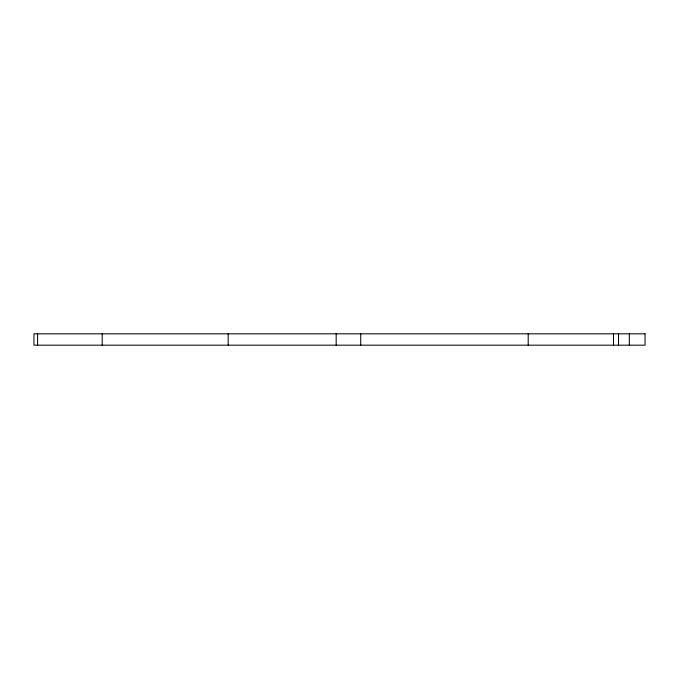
<?xml version="1.0" encoding="UTF-8"?>
<svg xmlns="http://www.w3.org/2000/svg" width="679" height="679" viewBox="0 0 679 679"><rect width="100%" height="100%" fill="white"/><g stroke="black" fill="none" stroke-linecap="round" stroke-linejoin="round"><path stroke-width="1.02" d="M629.34 333.822L629.34 345.178M618.51 333.822L618.51 345.178M613.502 333.822L613.502 345.178M528.203 333.822L528.203 345.178M360.727 333.822L360.727 345.178M336.173 333.822L336.173 345.178M228.178 333.822L228.178 345.178M102.198 333.822L102.198 345.178M37.583 333.822L37.583 345.178M645.05 333.822L33.95 333.822L33.95 345.178L645.05 345.178L645.05 333.822"/></g></svg>
